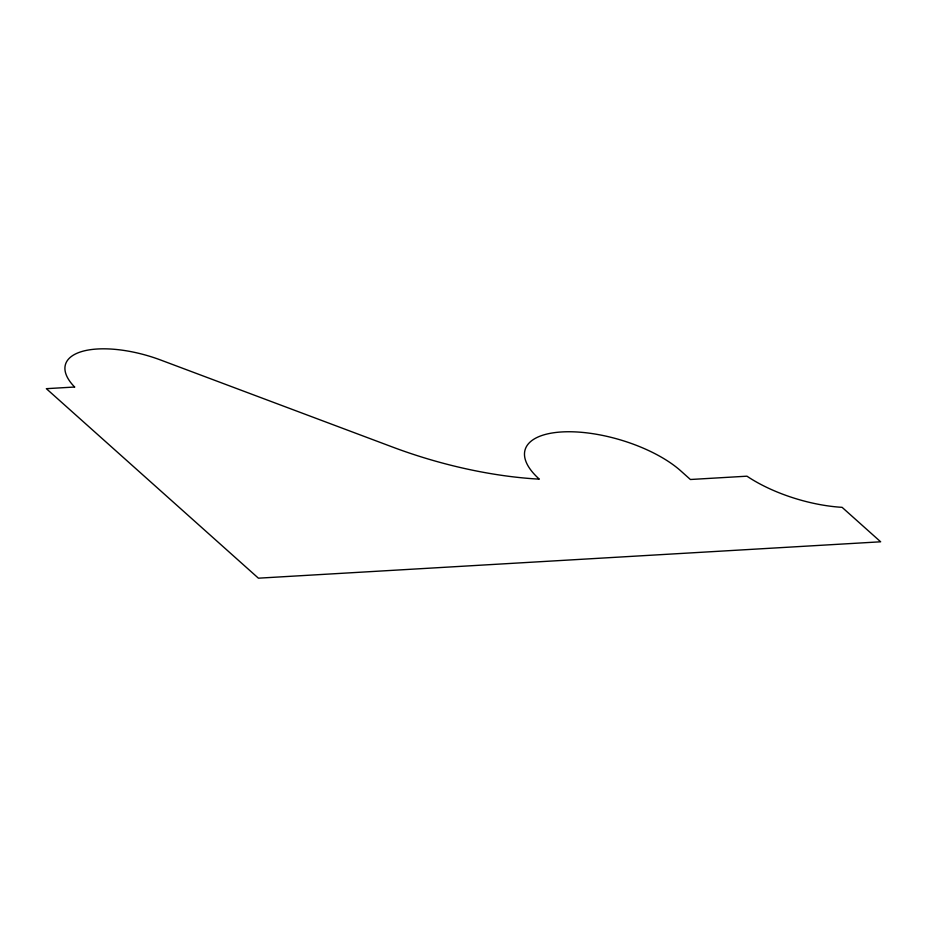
<?xml version="1.0" encoding="UTF-8"?>
<svg xmlns="http://www.w3.org/2000/svg" width="927" height="927" viewBox="0 0 927 927"><rect width="100%" height="100%" fill="white"/><g stroke="black" fill="none" stroke-linecap="round" stroke-linejoin="round"><path stroke-width="1.39" d="M74.635 387.022L46.35 388.68L258.413 578.181L880.65 541.797L842.098 507.336A91.356 37.74 16.6 0 1 746.965 476.188L690.406 479.502L680.766 470.881A88.621 36.617 16.6 0 0 561.855 431.947A88.621 36.617 16.6 0 0 539.34 479.155A224.786 92.862 16.6 0 1 392.666 447.092L160.638 360.012A77.161 31.877 16.6 0 0 81.078 351.75A77.161 31.877 16.6 0 0 74.635 387.022"/></g></svg>
